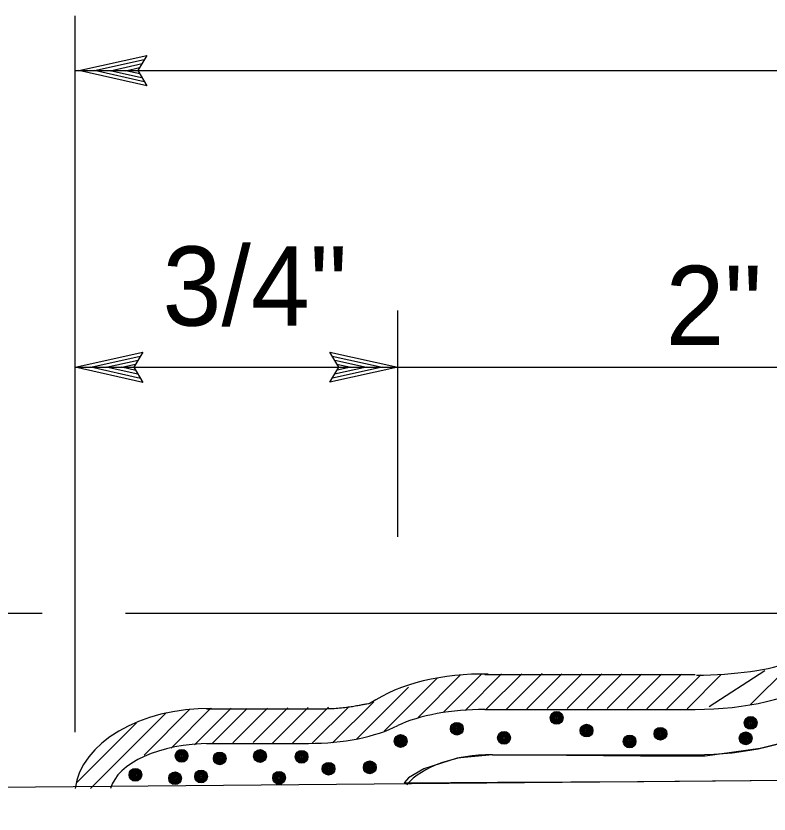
# Model space of a CAD drawing. Extents: x -893 to 867, y -474 to 712.
# Drawn here: x -442.1 to -375.6, y 525 to 595.5 of the extents above; entities that cross this region are included whole.
import ezdxf

# ---------------------------------------------------------------- set-up
doc = ezdxf.new("R2010")
doc.units = 0
for name, color, linetype in [('56 Stage 3 Anno', 7, 'Continuous'), ('57 Undefined', 7, 'Continuous'), ('59 Sndwall Anno', 7, 'Continuous'), ('60 Nongeo Data', 7, 'Continuous')]:
    doc.layers.add(name, color=color, linetype=linetype)

msp = doc.modelspace()

# ---------------------------------------------------------------- linework, layer by layer
at = {"layer": '56 Stage 3 Anno'}
for p, q in [((-436.89, 532.222), (-436.89, 595.455)), ((-436.555, 590.625), (-430.555, 591.956)), ((-435.164, 590.629), (-430.79, 591.596)), ((-430.555, 591.956), (-431.355, 590.625)), ((-430.555, 591.955), (-430.555, 591.955)), ((-436.89, 590.625), (-246.058, 590.625)), ((-430.555, 589.286), (-436.555, 590.625)), ((-436.555, 590.625), (-436.555, 590.625)), ((-430.772, 589.642), (-435.175, 590.625)), ((-433.793, 590.623), (-430.967, 591.249)), ((-431.006, 590.001), (-433.793, 590.623)), ((-432.411, 590.622), (-431.202, 590.89)), ((-431.181, 590.348), (-432.411, 590.622)), ((-431.355, 590.625), (-430.555, 589.286)), ((-430.555, 589.286), (-430.555, 589.286)), ((-408.379, 549.46), (-408.379, 569.435)), ((-436.89, 564.435), (-430.89, 565.765)), ((-435.499, 564.439), (-431.125, 565.406)), ((-430.89, 565.765), (-431.69, 564.435)), ((-430.89, 565.765), (-430.89, 565.765)), ((-413.579, 564.435), (-414.379, 565.775)), ((-414.379, 565.775), (-414.379, 565.775)), ((-414.379, 565.775), (-408.379, 564.435)), ((-414.162, 565.419), (-409.759, 564.435)), ((-434.127, 564.433), (-431.302, 565.059)), ((-432.746, 564.432), (-431.537, 564.7)), ((-413.928, 565.059), (-411.141, 564.437)), ((-413.752, 564.712), (-412.523, 564.438)), ((-436.89, 564.435), (-408.379, 564.435)), ((-430.89, 563.095), (-436.89, 564.435)), ((-436.89, 564.435), (-436.89, 564.435)), ((-431.106, 563.451), (-435.51, 564.434)), ((-431.34, 563.81), (-434.127, 564.433)), ((-431.516, 564.157), (-432.746, 564.432)), ((-431.69, 564.435), (-430.89, 563.095)), ((-408.379, 564.435), (-414.379, 563.105)), ((-414.379, 563.105), (-413.579, 564.435)), ((-409.77, 564.431), (-414.144, 563.464)), ((-411.141, 564.437), (-413.967, 563.81)), ((-412.523, 564.438), (-413.732, 564.17)), ((-408.379, 564.435), (-354.563, 564.435)), ((-408.379, 564.435), (-408.379, 564.435)), ((-430.89, 563.095), (-430.89, 563.095)), ((-414.379, 563.105), (-414.379, 563.105)), ((-452.629, 542.723), (-439.786, 542.723)), ((-432.42, 542.723), (-372.943, 542.723))]:
    msp.add_line(p, q, dxfattribs=at)
at = {"layer": '59 Sndwall Anno'}
for centre, radius in [((-394.342, 533.473), 0.564), ((-394.342, 533.473), 0.497), ((-394.342, 533.473), 0.429), ((-394.342, 533.473), 0.361), ((-394.342, 533.473), 0.294), ((-394.342, 533.473), 0.226), ((-394.342, 533.473), 0.158), ((-394.342, 533.473), 0.0677), ((-377.196, 533.032), 0.564), ((-377.196, 533.032), 0.497), ((-403.157, 532.511), 0.564), ((-403.157, 532.511), 0.497), ((-403.157, 532.511), 0.429), ((-403.157, 532.511), 0.361), ((-403.157, 532.511), 0.294), ((-391.698, 532.35), 0.564), ((-391.698, 532.35), 0.497), ((-377.196, 533.032), 0.429), ((-377.196, 533.032), 0.361), ((-377.196, 533.032), 0.294), ((-377.196, 533.032), 0.226), ((-377.196, 533.032), 0.158), ((-377.196, 533.032), 0.0677), ((-403.157, 532.511), 0.226), ((-403.157, 532.511), 0.158), ((-403.157, 532.511), 0.0677), ((-398.99, 531.709), 0.564), ((-398.99, 531.709), 0.497), ((-398.99, 531.709), 0.429), ((-391.698, 532.35), 0.429), ((-391.698, 532.35), 0.361), ((-391.698, 532.35), 0.294), ((-391.698, 532.35), 0.226), ((-391.698, 532.35), 0.158), ((-391.698, 532.35), 0.0677), ((-385.167, 532.07), 0.564), ((-385.167, 532.07), 0.497), ((-385.167, 532.07), 0.429), ((-385.167, 532.07), 0.361), ((-385.167, 532.07), 0.294), ((-385.167, 532.07), 0.226), ((-385.167, 532.07), 0.158), ((-385.167, 532.07), 0.0677), ((-377.637, 531.669), 0.564), ((-377.637, 531.669), 0.497), ((-377.637, 531.669), 0.429), ((-408.125, 531.428), 0.564), ((-408.125, 531.428), 0.497), ((-408.125, 531.428), 0.429), ((-408.125, 531.428), 0.361), ((-408.125, 531.428), 0.294), ((-408.125, 531.428), 0.226), ((-408.125, 531.428), 0.158), ((-408.125, 531.428), 0.0677), ((-398.99, 531.709), 0.361), ((-398.99, 531.709), 0.294), ((-398.99, 531.709), 0.226), ((-398.99, 531.709), 0.158), ((-398.99, 531.709), 0.0677), ((-387.893, 531.39), 0.564), ((-387.893, 531.39), 0.497), ((-387.893, 531.39), 0.429), ((-387.893, 531.39), 0.361), ((-387.893, 531.39), 0.294), ((-387.893, 531.39), 0.226), ((-387.893, 531.39), 0.158), ((-387.893, 531.39), 0.0677), ((-377.637, 531.669), 0.361), ((-377.637, 531.669), 0.294), ((-377.637, 531.669), 0.226), ((-377.637, 531.669), 0.158), ((-377.637, 531.669), 0.0677), ((-427.478, 530.121), 0.564), ((-427.478, 530.121), 0.497), ((-427.478, 530.121), 0.429), ((-427.478, 530.121), 0.361), ((-427.478, 530.121), 0.294), ((-427.478, 530.121), 0.226), ((-427.478, 530.121), 0.158), ((-427.478, 530.121), 0.0677), ((-424.107, 529.891), 0.564), ((-424.107, 529.891), 0.497), ((-424.107, 529.891), 0.429), ((-424.107, 529.891), 0.361), ((-424.107, 529.891), 0.294), ((-424.107, 529.891), 0.226), ((-424.107, 529.891), 0.158), ((-420.545, 530.105), 0.564), ((-420.545, 530.105), 0.497), ((-420.545, 530.105), 0.429), ((-420.545, 530.105), 0.361), ((-420.545, 530.105), 0.294), ((-420.545, 530.105), 0.226), ((-420.545, 530.105), 0.158), ((-420.545, 530.105), 0.0677), ((-416.873, 530.035), 0.564), ((-416.873, 530.035), 0.497), ((-416.873, 530.035), 0.429), ((-416.873, 530.035), 0.361), ((-416.873, 530.035), 0.294), ((-416.873, 530.035), 0.226), ((-416.873, 530.035), 0.158), ((-416.873, 530.035), 0.0677), ((-424.107, 529.891), 0.0677), ((-414.495, 528.982), 0.564), ((-414.495, 528.982), 0.497), ((-414.495, 528.982), 0.429), ((-414.495, 528.982), 0.361), ((-414.495, 528.982), 0.294), ((-410.849, 529.102), 0.564), ((-410.849, 529.102), 0.497), ((-410.849, 529.102), 0.429), ((-410.849, 529.102), 0.361), ((-410.849, 529.102), 0.294), ((-410.849, 529.102), 0.226), ((-431.555, 528.447), 0.564), ((-431.555, 528.447), 0.497), ((-431.555, 528.447), 0.429), ((-431.555, 528.447), 0.361), ((-431.555, 528.447), 0.294), ((-431.555, 528.447), 0.226), ((-431.555, 528.447), 0.158), ((-428.051, 528.14), 0.564), ((-428.051, 528.14), 0.497), ((-428.051, 528.14), 0.429), ((-425.755, 528.298), 0.564), ((-425.755, 528.298), 0.497), ((-425.755, 528.298), 0.429), ((-425.755, 528.298), 0.361), ((-425.755, 528.298), 0.294), ((-418.862, 528.18), 0.564), ((-418.862, 528.18), 0.497), ((-418.862, 528.18), 0.429), ((-414.495, 528.982), 0.226), ((-414.495, 528.982), 0.158), ((-414.495, 528.982), 0.0677), ((-410.849, 529.102), 0.158), ((-410.849, 529.102), 0.0677), ((-431.555, 528.447), 0.0677), ((-428.051, 528.14), 0.361), ((-428.051, 528.14), 0.294), ((-428.051, 528.14), 0.226), ((-428.051, 528.14), 0.158), ((-428.051, 528.14), 0.0677), ((-425.755, 528.298), 0.226), ((-425.755, 528.298), 0.158), ((-425.755, 528.298), 0.0677), ((-418.862, 528.18), 0.361), ((-418.862, 528.18), 0.294), ((-418.862, 528.18), 0.226), ((-418.862, 528.18), 0.158), ((-418.862, 528.18), 0.0677)]:
    msp.add_circle(centre, radius, dxfattribs=at)
at = {"layer": '60 Nongeo Data'}
for p, q in [((-377.207, 534.641), (-372.642, 539.206)), ((-406.572, 533.515), (-402.854, 537.232)), ((-404.379, 533.939), (-400.981, 537.337)), ((-402.417, 534.133), (-399.198, 537.353)), ((-400.691, 537.295), (-382.102, 537.295)), ((-400.584, 534.199), (-397.415, 537.368)), ((-398.764, 534.251), (-395.633, 537.382)), ((-396.977, 534.27), (-393.873, 537.374)), ((-395.191, 534.289), (-392.113, 537.367)), ((-393.415, 534.297), (-390.352, 537.36)), ((-391.647, 534.297), (-388.592, 537.352)), ((-389.879, 534.297), (-386.832, 537.345)), ((-388.112, 534.297), (-385.071, 537.337)), ((-386.361, 534.28), (-383.318, 537.322)), ((-384.612, 534.26), (-381.602, 537.271)), ((-382.821, 534.284), (-379.815, 537.29)), ((-380.875, 534.463), (-375.956, 537.66)), ((-409.564, 532.29), (-404.853, 537.001)), ((-412.001, 531.62), (-407.441, 536.181)), ((-430.791, 530.181), (-426.707, 534.265)), ((-428.406, 530.798), (-424.886, 534.318)), ((-426.338, 531.098), (-423.103, 534.334)), ((-425.285, 534.27), (-416.255, 534.27)), ((-424.757, 531.239), (-421.687, 534.309)), ((-422.945, 531.283), (-419.893, 534.335)), ((-421.164, 531.296), (-418.099, 534.361)), ((-419.456, 531.236), (-416.305, 534.387)), ((-417.748, 531.177), (-414.495, 534.43)), ((-415.956, 531.201), (-412.671, 534.486)), ((-414.13, 531.259), (-410.502, 534.887)), ((-400.691, 534.222), (-382.102, 534.222)), ((-435.518, 527.222), (-428.804, 533.936)), ((-436.736, 527.771), (-431.462, 533.046)), ((-425.285, 531.222), (-416.255, 531.222)), ((-400.013, 530.216), (-382.102, 530.216)), ((-457.279, 527.222), (-370.827, 528.005))]:
    msp.add_line(p, q, dxfattribs=at)
msp.add_lwpolyline([(-363.327, 526.375), (-363.262, 524.995), (-354.563, 524.981), (-354.641, 535.439), (-361.914, 535.423), (-364.988, 535.187), (-368.344, 534.319), (-370.993, 532.815), (-373.315, 531.528), (-376.363, 530.78), (-381.209, 530.077), (-386.927, 530.077), (-400.013, 530.216), (-403.125, 529.911), (-406.066, 528.958), (-407.433, 528.17), (-407.814, 527.75), (-399.567, 527.803), (-386.645, 527.855), (-370.827, 528.005)], close=True, dxfattribs=at)
for centre, major_axis, ratio, start_param, end_param in [((-381.459, 539.495), (9.487, 0.222), 0.237175, 4.650303, 5.693891), ((-401.748, 530.884), (11.888, 0.538), 0.540757, 1.432562, 2.412741), ((-381.471, 539.495), (12.507, 0.293), 0.420934, 4.652051, 5.69564), ((-425.191, 526.797), (11.732, 0.25), 0.640206, 1.527038, 3.051741), ((-401.748, 530.884), (8.765, 0.397), 0.377118, 1.432562, 2.412741), ((-415.309, 534.551), (8.765, 0.397), 0.377118, 4.587256, 5.605824), ((-381.471, 535.489), (12.507, 0.293), 0.420934, 4.652051, 5.69564), ((-425.191, 526.797), (8.628, 0.184), 0.510771, 1.527038, 3.003374), ((-400.296, 525.806), (8.048, 0.171), 0.547538, 1.527038, 2.693538)]:
    msp.add_ellipse(centre, major_axis=major_axis, ratio=ratio, start_param=start_param, end_param=end_param, dxfattribs=at)
msp.add_open_spline([(-416.255, 534.27), (-413.777, 534.239), (-410.809, 534.764), (-410.809, 534.764), (-410.809, 534.764)], degree=2, dxfattribs=at)

# ---------------------------------------------------------------- texts
at = {"layer": '57 Undefined'}
for s, p in [('3/4"', (-429.163, 568.107)), ('2"', (-384.718, 566.403))]:
    msp.add_text(s, height=7, dxfattribs=at).set_placement(p)

doc.saveas('drawing.dxf')
